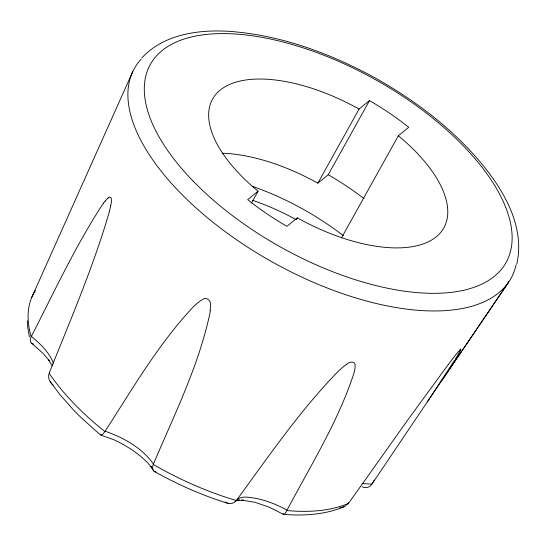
<?xml version="1.0" encoding="UTF-8"?>
<svg xmlns="http://www.w3.org/2000/svg" width="546" height="546" viewBox="0 0 546 546"><rect width="100%" height="100%" fill="white"/><g stroke="black" fill="none" stroke-linecap="round" stroke-linejoin="round"><path stroke-width="0.82" d="M100.614 434.131C100.949 436.889 104.245 432.609 104.866 431.565M516.748 264.25C525.341 226.911 504.019 190.561 480.937 162.872C451.412 127.552 413.943 99.618 373.914 77.245C328.965 52.846 279.607 34.767 228.255 31.279C197.905 29.525 163.527 34.418 141.905 57.835M109.384 211.445L109.705 210.155A48.355 21.895 -83.6 0 0 110.695 205.678M35.06 291.346L35.237 290.868M132.794 71.546L31.743 297.365M251.481 203.03L258.081 191.168A132.344 62.537 29.1 0 1 220.229 90.076A132.344 62.537 29.1 0 1 359.077 109.07L369.492 100.607A158.811 75.048 29.1 0 1 408.763 127.293L398.341 135.763L341.414 238.042M296.519 219.342L297.345 217.861A132.344 62.537 29.1 0 0 436.193 236.855A132.344 62.537 29.1 0 0 398.341 135.763M222.857 153.235A132.344 62.537 29.1 0 1 317.827 183.19L359.077 109.07M317.827 183.19L328.242 174.727L369.492 100.607M458.285 354.265L457.807 355.057A87.469 10.497 -51.3 0 1 457.022 356.354L455.309 359.111M454.593 360.251L425.634 404.409L371.867 484.166L361.964 483.497M441.932 380.412L508.845 281.804L427.265 401.958M103.672 202.996L105.207 201.017M448.246 364.578L407.678 420.113L348.887 502.852L348.348 502.32M108.026 197.986C112.176 194.253 111.794 202.034 110.927 204.436A30.945 14.019 -83.6 0 1 110.695 205.685M258.081 191.168L247.666 199.638A158.811 75.048 29.1 0 0 286.93 226.324L297.345 217.861M346.744 364.257C349.454 361.329 356.006 360.647 355.105 366.216A30.945 21.13 -21.1 0 1 355.064 367.124A48.355 33.019 -21.1 0 1 354.579 370.509L354.381 371.512A87.469 59.705 -21.2 0 1 353.992 373.13C338.131 421.573 310.749 465.322 287.039 510.148C277.231 504.654 266.605 500.559 255.583 498.273C249.536 497.536 241.448 495.174 236.63 500.143C268.536 456.511 299.317 411.527 336.991 372.563A116.202 79.47 -21.1 0 1 339.435 370.236L341.946 367.997A44.096 30.132 -21.1 0 1 346.717 364.237M344.512 506.552L348.601 503.248A194.164 91.755 29.1 0 1 286.814 510.524L284.91 513.656L283.504 514.38C304.04 515.997 325.361 514.714 344.512 506.552L339.83 507.821M235.026 501.248L239.285 499.952L237.128 500.47L243.625 500.238L241.83 500.102L254.839 502.265L269.349 507.214L283.504 514.38L282.91 513.527M49.768 372.72L49.297 372.816C70.345 320.215 92.854 267.95 108.845 213.513A87.469 39.667 -83.6 0 0 109.377 211.445M155.863 471.956C152.273 471.58 152 467.055 153.249 464.441A194.164 91.755 29.1 0 0 236.35 500.505C233.845 503.999 228.542 504.62 225.177 502.02M33.552 344.041C30.016 343.605 29.382 339.298 31.183 336.78A194.192 91.762 29.1 0 1 35.087 290.957M228.044 503.371C202.293 495.44 177.491 484.527 154.054 471.259L154.109 471.294M362.107 486.759C365.288 488.356 369.656 487.708 371.608 484.541A194.164 91.755 29.1 0 0 374.201 479.995M53.276 385.148C49.727 382.493 47.502 377.586 49.133 373.266A194.164 91.755 29.1 0 0 104.866 431.545M31.538 343.127L43.23 353.528L49.215 360.633L48.314 359.411L52.293 365.861M50.136 381.64L59.732 394.376L73.287 409.759L80.323 416.851L95.652 430.774L100.887 435.121L114.257 439.899L123.485 444.553L132.439 450.081L140.534 456.142L147.277 462.339L152.102 468.12L150.873 466.448L153.358 470.529M53.453 363.213C49.174 352.218 40.288 343.768 31.381 336.391C54.061 292.199 75.014 246.833 102.143 205.112A116.202 52.484 -83.5 0 1 103.672 203.01M29.334 336.821L27.703 326.965L27.3 320.761M328.242 174.727A158.811 75.048 29.1 0 1 364.011 198.669M252.286 186.302A158.811 75.048 29.1 0 1 343.386 235.729M252.484 200.293A132.344 62.537 29.1 0 1 296.205 219.697M105.214 201.051A44.096 19.936 -83.5 0 1 108.019 197.959M448.225 364.585A116.202 14.21 -51.3 0 1 450.368 361.759L452.525 358.947A44.096 5.358 -51.3 0 1 456.415 353.945L460.933 348.996L460.128 351.058A30.945 3.726 -51.3 0 1 459.766 351.713M459.8 351.672A48.355 5.829 -51.3 0 1 458.299 354.245M516.052 264.987A215.568 101.863 29.1 0 1 275.3 263.657A215.568 101.863 29.1 0 1 141.257 59.057M210.196 310.817L210.053 312.032A87.469 71.792 47.9 0 1 209.773 313.964C198.464 366.366 174.235 414.96 153.433 464.025C142.049 447.836 123.485 437.585 105.112 431.19C132.787 388.513 158.517 343.673 193.632 306.511A116.202 95.325 48.1 0 1 195.83 304.484L198.082 302.586A44.096 36.172 48 0 1 202.409 299.624C206.777 296.301 211.295 300.737 210.456 305.48A30.945 25.389 47.9 0 1 210.469 306.64A48.355 39.674 47.9 0 1 210.183 310.81M193.141 181.122A203.569 96.198 29.1 0 0 503.856 266.066A203.569 96.198 29.1 0 0 287.633 43.209A203.569 96.198 29.1 0 0 193.141 181.122"/></g></svg>
